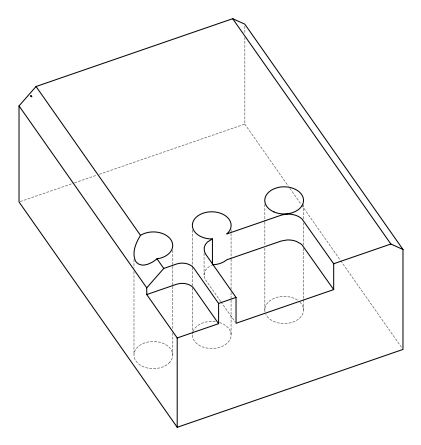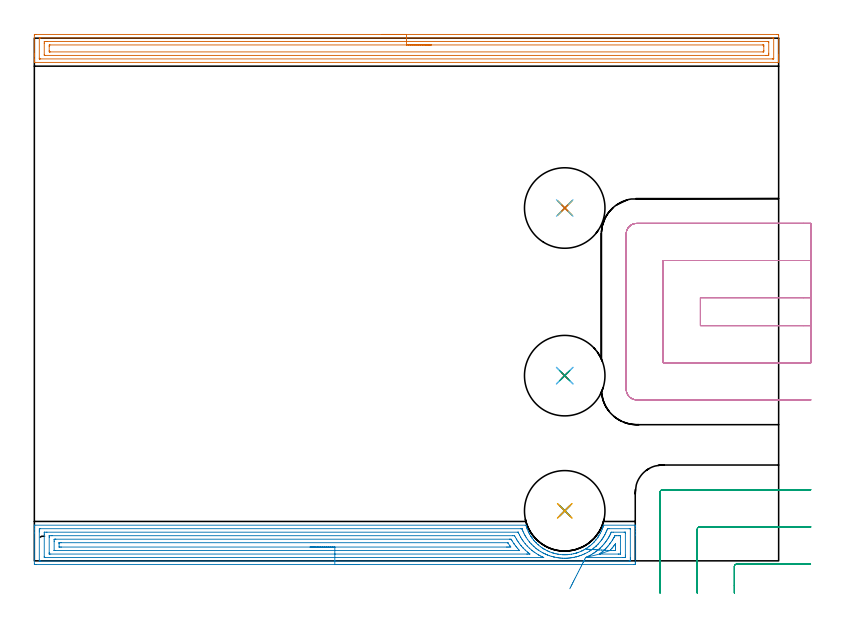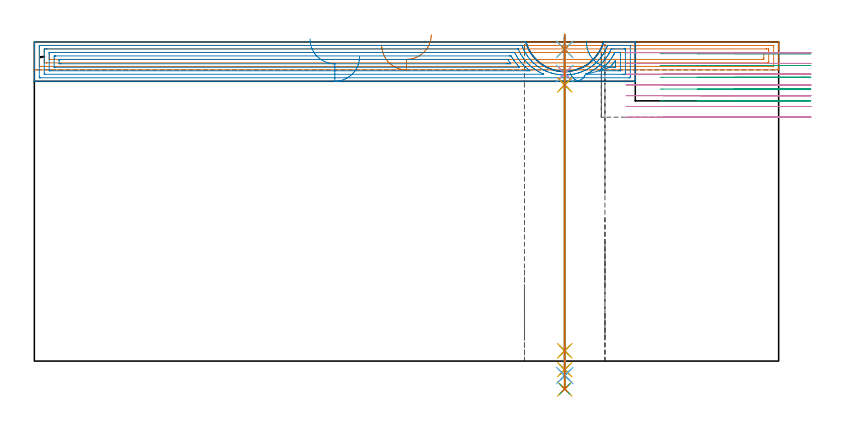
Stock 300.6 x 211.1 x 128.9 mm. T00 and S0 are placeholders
(PLAN: 19 operations, 14 tool changes, 38.6 min)
(1 AREA_MILL | FG_CHAMFER_SURFACE | UGT0205_001 | 9.9 min | 19193 mm3)
(2 AREA_MILL_1 | FG_CHAMFER_SURFACE_1 | UGT0205_001 | 11.41 min | 31561 mm3)
(3 MILL_CORNER_NOTCH_RECTANGULAR | CORNER_NOTCH_RECTANGULAR | UGT0201_094 | Follow Part, ap 5, ae 75% | 2.49 min | 51787 mm3)
(4 MILL_OPEN_POCKET | POCKET_OPEN | UGT0201_094 | Follow Part, ap 5, ae 75% | 9.28 min | 196059 mm3)
(5 SPOT_DRILL | STEP1HOLE | NXT0321_9005460120000 | 0.05 min | 183 mm3)
(6 SPOT_DRILL_1 | STEP1HOLE_1 | NXT0321_9005460120000 | 0.05 min | 191 mm3)
(7 SPOT_DRILL_2 | STEP1HOLE_2 | NXT0321_9005460120000 | 0.05 min | 188 mm3)
(8 DRILL_BLIND_HOLE_INTO_CENTER | STEP1HOLE | NXT0301_056 | 0.06 min | 543 mm3)
(9 GUN_DRILL_THROUGH_HOLE | STEP1HOLE | UGT0307_005 | 0.6 min | 6313 mm3)
(10 SPADE_DRILL_TO_ENLARGE_THROUGH_HOLE | STEP1HOLE | UGT0306_010 | 0.55 min | 31300 mm3)
(11 DRILL_TO_ENLARGE_THROUGH_HOLE | STEP1HOLE | UGT0301_001 | 0.57 min | 67219 mm3)
(12 DRILL_BLIND_HOLE_INTO_CENTER_1 | STEP1HOLE_1 | NXT0301_056 | 0.06 min | 543 mm3)
(13 GUN_DRILL_THROUGH_HOLE_1 | STEP1HOLE_1 | UGT0307_005 | 0.6 min | 6310 mm3)
(14 SPADE_DRILL_TO_ENLARGE_THROUGH_HOLE_1 | STEP1HOLE_1 | UGT0306_010 | 0.55 min | 31431 mm3)
(15 DRILL_TO_ENLARGE_THROUGH_HOLE_1 | STEP1HOLE_1 | UGT0301_001 | 0.57 min | 68022 mm3)
(16 DRILL_BLIND_HOLE_INTO_CENTER_2 | STEP1HOLE_2 | NXT0301_056 | 0.06 min | 553 mm3)
(17 GUN_DRILL_THROUGH_HOLE_2 | STEP1HOLE_2 | UGT0307_005 | 0.6 min | 6318 mm3)
(18 SPADE_DRILL_TO_ENLARGE_THROUGH_HOLE_2 | STEP1HOLE_2 | UGT0306_010 | 0.55 min | 31423 mm3)
(19 DRILL_TO_ENLARGE_THROUGH_HOLE_2 | STEP1HOLE_2 | UGT0301_001 | 0.57 min | 68427 mm3)
(TOOL UGT0205_001 | Chamfer Mill 20 x 3 x 45 deg. | D20 FL50 Z2)
(TOOL UGT0201_094 | End mill 20 mm | D20 FL38 Z4)
(TOOL NXT0321_9005460120000 | NC Spot Drill, 142deg, 12mm, Carbide, Uncoated | D12 PA142 FL30 Z2)
(TOOL NXT0301_056 | Carbide Drill 8.5mm [860.1-0850-026A1-MM 2214] | D8.5 PA140 FL47 Z2)
(TOOL UGT0307_005 | Gun Drill 8.3 mm | D8.3 PA130 FL24 Z1)
(TOOL UGT0306_010 | Spade Drill 19.5mm | D19.5 PA132 FL10 Z2)
(TOOL UGT0301_001 | Twist Drill 32.5 mm | D32.5 PA118 FL185 Z2)
(OP 1 AREA_MILL)
G17 G21 G94 G90
T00 M6
G54
G17 G0 G90 X140.3 Y212.6 S1061 M3
G43 Z138.9 H0
Z127.6
G94 G1 X140.338 Z126.728 F250.
X140.452 Z125.864
X140.641 Z125.012
X140.903 Z124.18
X141.237 Z123.374
X141.64 Z122.6
X142.108 Z121.864
X142.64 Z121.172
X143.229 Z120.529
X143.872 Z119.94
X144.564 Z119.409
X145.3 Z118.94
X146.074 Z118.537
X146.88 Z118.203
X147.712 Z117.941
X148.564 Z117.752
X149.428 Z117.638
X150.3 Z117.6
X299.978 Y212.599 Z117.601
X300.37 Y212.596 Z117.602
X300.59 Y212.592 Z117.605
X300.6 Y212.212 Z117.986
Y204.319 Z125.875
Y203.785 Z126.412
Y203.442 Z126.754
Y202.908 Z127.288
Y202.565 Z127.63
Y201.879 Z128.32
Y201.604 Z128.596
X300.597 Y201.45 Z128.743
X300.59 Y201.302 Z128.888
X300.425 Y201.3 Z128.9
X0.175
X0.01 Y201.302 Z128.889
X0.003 Y201.45 Z128.743
X0. Y201.604 Z128.596
Y201.879 Z128.32
Y202.565 Z127.63
Y203.785 Z126.412
Y204.319 Z125.875
Y204.929 Z125.266
Y212.212 Z117.986
X0.003 Y212.482 Z117.716
X0.01 Y212.592 Z117.606
X0.123 Y212.599 Z117.599
X0.622 Y212.6 Z117.6
X150.3
Y211.186 Z119.014
X298.191
X298.344 Y211.185 Z119.015
X298.547 Y211.181 Z119.019
X298.59 Y211.179 Z119.021
X298.595 Y211.15 Z119.05
X298.597 Y211.117 Z119.083
X298.6 Y210.934 Z119.266
X298.599 Y202.907 Z127.293
X298.595 Y202.801 Z127.399
X298.59 Y202.731 Z127.469
X298.579 Y202.721 Z127.479
X298.561 Y202.719 Z127.481
X298.191 Y202.715 Z127.485
X298.039 Y202.714 Z127.486
X2.409
X2.256 Y202.715 Z127.485
X2.053 Y202.719 Z127.481
X2.01 Y202.721 Z127.479
X2.005 Y202.75 Z127.45
X2.003 Y202.783 Z127.417
X2. Y202.966 Z127.234
X2.001 Y210.993 Z119.207
X2.005 Y211.099 Z119.101
X2.01 Y211.169 Z119.031
X2.021 Y211.179 Z119.021
X2.039 Y211.181 Z119.019
X2.409 Y211.185 Z119.015
X2.561 Y211.186 Z119.014
X150.3
Y209.772 Z120.428
X296.21 Y209.771 Z120.429
X296.404 Y209.769 Z120.431
X296.589 Y209.765 Z120.435
X296.595 Y209.581 Z120.619
X296.599 Y209.389 Z120.811
X296.6 Y205.004 Z125.196
X296.594 Y204.319 Z125.881
X296.591 Y204.135 Z126.065
X296.404 Y204.133 Z126.067
X295.705 Y204.129 Z126.071
X295.51 Y204.128 Z126.072
X4.39 Y204.129 Z126.071
X4.196 Y204.131 Z126.069
X4.012 Y204.135 Z126.065
X4.005 Y204.319 Z125.881
X4.001 Y204.511 Z125.689
X4. Y208.896 Z121.304
X4.006 Y209.581 Z120.619
X4.009 Y209.764 Z120.436
X4.196 Y209.767 Z120.433
X4.896 Y209.771 Z120.429
X5.09
X150.3 Y209.772 Z120.428
Y208.357 Z121.843
X294.076
X294.457 Y208.356 Z121.844
X294.524 Y208.355 Z121.845
X294.589 Y208.351 Z121.849
X294.593 Y208.255 Z121.945
X294.6 Y207.843 Z122.357
Y206.09 Z124.11
Y206.073 Z124.127
X294.59 Y205.643 Z124.557
X294.579 Y205.549 Z124.651
X294.444 Y205.546 Z124.654
X294.263 Y205.543 Z124.657
X6.524
X6.143 Y205.544 Z124.656
X6.076 Y205.545 Z124.655
X6.011 Y205.549 Z124.651
X6.007 Y205.645 Z124.555
X6. Y206.056 Z124.144
Y207.827 Z122.373
X6.01 Y208.257 Z121.943
X6.021 Y208.351 Z121.849
X6.156 Y208.354 Z121.846
X6.337 Y208.357 Z121.843
X150.3
X151.172 Z121.881
X152.036 Z121.995
X152.888 Z122.183
X153.72 Z122.446
X154.526 Z122.78
X155.3 Z123.182
X156.036 Z123.651
X156.728 Z124.182
X157.371 Z124.772
X157.96 Z125.415
X158.492 Z126.107
X158.96 Z126.843
X159.363 Z127.617
X159.697 Z128.423
X159.959 Z129.255
X160.148 Z130.106
X160.262 Z130.971
X160.3 Z131.843
G0 Z138.9
M5
M2
(OP 2 AREA_MILL_1)
G17 G21 G94 G90
T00 M6
G54
G17 G0 G90 X131.35 Y-1.5 S1061 M3
G43 Z138.9 H0
Z123.
G94 G1 X131.312 Z122.128 F250.
X131.198 Z121.264
X131.009 Z120.412
X130.747 Z119.58
X130.413 Z118.774
X130.01 Z118.
X129.542 Z117.264
X129.01 Z116.572
X128.421 Z115.929
X127.778 Z115.34
X127.086 Z114.808
X126.35 Z114.34
X125.576 Z113.937
X124.77 Z113.603
X123.938 Z113.341
X123.086 Z113.152
X122.222 Z113.038
X121.35 Z113.
X0.63
X0.194 Y-1.496 Z113.002
X0.01 Y-1.492 Z113.006
X0. Y-1.305 Z113.193
Y11.3 Z125.794
Y12.702 Z127.198
Y13.063 Z127.558
Y13.785 Z128.285
Y14.027 Z128.527
X0.006 Y14.394 Z128.885
X0.008 Y14.397 Z128.888
X0.183 Y14.4 Z128.9
X198.253
X198.521 Y14.396 Z128.89
X198.574 Y14.24 Z128.737
X198.7 Y13.845 Z128.344
X198.762 Y13.653 Z128.151
X198.972 Y13.063 Z127.556
X199.028 Y12.901 Z127.399
X199.089 Y12.729 Z127.228
X199.451 Y11.899 Z126.396
X199.526 Y11.74 Z126.236
X199.569 Y11.649 Z126.147
X199.659 Y11.458 Z125.957
X199.729 Y11.321 Z125.821
X199.882 Y11.021 Z125.52
X199.982 Y10.837 Z125.336
X200.392 Y10.144 Z124.642
X200.499 Y9.977 Z124.473
X200.629 Y9.771 Z124.271
X200.638 Y9.758 Z124.258
X200.787 Y9.536 Z124.032
X200.876 Y9.403 Z123.902
X200.936 Y9.319 Z123.819
X200.974 Y9.266 Z123.765
X201.106 Y9.095 Z123.592
X201.646 Y8.389 Z122.888
X201.769 Y8.236 Z122.735
X202.128 Y7.83 Z122.328
X202.419 Y7.513 Z122.01
X202.539 Y7.386 Z121.883
X202.594 Y7.332 Z121.828
X202.663 Y7.262 Z121.759
X203.321 Y6.635 Z121.133
X203.557 Y6.427 Z120.926
X204.38 Y5.757 Z120.256
X204.45 Y5.704 Z120.203
X204.894 Y5.388 Z119.885
X205.277 Y5.127 Z119.623
X205.344 Y5.082 Z119.578
X205.657 Y4.881 Z119.378
X205.854 Y4.763 Z119.26
X205.945 Y4.708 Z119.205
X206.237 Y4.541 Z119.04
X207.131 Y4.073 Z118.57
X207.482 Y3.91 Z118.41
X207.642 Y3.838 Z118.334
X207.648 Y3.835 Z118.332
X207.986 Y3.692 Z118.191
X208.024 Y3.676 Z118.176
X208.918 Y3.345 Z117.841
X208.984 Y3.323 Z117.819
X209.431 Y3.175 Z117.67
X209.573 Y3.126 Z117.624
X209.774 Y3.07 Z117.568
X209.811 Y3.06 Z117.557
X210.705 Y2.842 Z117.339
X211.257 Y2.737 Z117.234
X211.598 Y2.673 Z117.167
X211.666 Y2.664 Z117.156
X212.492 Y2.549 Z117.047
X212.503 Y2.548
X212.561 Y2.544 Z117.041
X213.386 Y2.479 Z116.976
X213.455 Y2.477 Z116.972
X213.832 Y2.46 Z116.957
X214.279 Y2.454 Z116.953
X214.726 Y2.462 Z116.962
X215.173 Y2.488 Z116.984
X215.243 Y2.495 Z116.988
X215.411 Y2.51 Z117.005
X216.066 Y2.57 Z117.063
X216.137 Y2.581 Z117.072
X216.96 Y2.696 Z117.194
X217.853 Y2.879 Z117.375
X218.747 Y3.102 Z117.601
X218.827 Y3.125 Z117.624
X219.051 Y3.2 Z117.7
X219.267 Y3.275 Z117.771
X219.392 Y3.315 Z117.814
X219.536 Y3.364 Z117.863
X219.64 Y3.4 Z117.897
X220.534 Y3.746 Z118.245
X221.123 Y4.003 Z118.501
X221.159 Y4.02 Z118.519
X221.428 Y4.151 Z118.648
X221.876 Y4.383 Z118.881
X222.321 Y4.628 Z119.128
X222.742 Y4.88 Z119.379
X222.844 Y4.946 Z119.445
X223.215 Y5.187 Z119.686
X223.962 Y5.715 Z120.215
X224.02 Y5.757 Z120.256
X224.108 Y5.824 Z120.321
X224.185 Y5.888 Z120.383
X224.335 Y6.009 Z120.504
X224.558 Y6.189 Z120.686
X225.002 Y6.562 Z121.061
X225.04 Y6.597 Z121.095
X225.083 Y6.635 Z121.134
X225.493 Y7.023 Z121.522
X225.805 Y7.332 Z121.829
X225.895 Y7.42 Z121.918
X225.981 Y7.512 Z122.011
X226.097 Y7.643 Z122.143
X226.21 Y7.773 Z122.269
X226.601 Y8.213 Z122.713
X226.756 Y8.389 Z122.888
X226.789 Y8.43 Z122.928
X227.422 Y9.266 Z123.765
X227.614 Y9.536 Z124.032
X227.682 Y9.632 Z124.13
X227.761 Y9.755 Z124.255
X227.899 Y9.977 Z124.472
X228.004 Y10.145 Z124.641
X228.518 Y11.021 Z125.52
X228.576 Y11.127 Z125.626
X228.945 Y11.898 Z126.397
X229.324 Y12.775 Z127.275
X229.47 Y13.143 Z127.64
X229.551 Y13.383 Z127.883
X229.611 Y13.563 Z128.063
X229.641 Y13.653 Z128.151
X229.684 Y13.79 Z128.287
X229.816 Y14.208 Z128.707
X229.879 Y14.394 Z128.892
X229.998 Y14.4 Z128.9
X242.517
X242.692 Y14.397 Z128.888
X242.694 Y14.394 Z128.885
X242.7 Y14.027 Z128.527
Y13.785 Z128.285
Y13.063 Z127.558
Y11.82 Z126.317
Y10.418 Z124.913
Y-0.784 Z113.713
X242.697 Y-1.045 Z113.453
X242.69 Y-1.492 Z113.006
X242.527 Y-1.496 Z113.002
X242.07 Y-1.5 Z113.
X121.35
Y-0.086 Z114.414
X2.419 Y-0.085 Z114.415
X2.339
X2.035 Y-0.079 Z114.421
X2.009 Y-0.076 Z114.424
X2.005 Y-0.052 Z114.448
X2.002 Y-0.017 Z114.483
X2.001 Y0.017 Z114.517
X2. Y0.25 Z114.75
Y11.712 Z126.212
X2.002 Y12.181 Z126.681
X2.006 Y12.588 Z127.088
X2.021 Y12.979 Z127.479
X2.419 Y12.985 Z127.485
X2.498
X196.465
X196.544
X196.896 Y12.979 Z127.479
X196.931 Y12.971 Z127.471
X196.952 Y12.924 Z127.424
X196.978 Y12.862 Z127.362
X197.001 Y12.802 Z127.302
X197.151 Y12.386 Z126.886
X197.237 Y12.181 Z126.681
X197.359 Y11.899 Z126.399
X197.635 Y11.3 Z125.8
X197.876 Y10.789 Z125.289
X198.077 Y10.418 Z124.918
X198.253 Y10.101 Z124.601
X198.596 Y9.536 Z124.036
X199.147 Y8.688 Z123.188
X199.171 Y8.654 Z123.154
X199.233 Y8.57 Z123.07
X199.852 Y7.773 Z122.273
X200.041 Y7.536 Z122.036
X200.616 Y6.891 Z121.391
X200.936 Y6.551 Z121.051
X201.491 Y6.009 Z120.509
X201.665 Y5.846 Z120.346
X201.83 Y5.697 Z120.197
X202.509 Y5.127 Z119.627
X202.724 Y4.952 Z119.452
X202.886 Y4.827 Z119.327
X203.463 Y4.399 Z118.899
X203.688 Y4.246 Z118.746
X204.513 Y3.721 Z118.221
X205.136 Y3.364 Z117.864
X205.407 Y3.217 Z117.717
X205.725 Y3.05 Z117.55
X206.301 Y2.769 Z117.269
X206.419 Y2.714 Z117.214
X206.5 Y2.678 Z117.178
X206.958 Y2.482 Z116.982
X207.195 Y2.389 Z116.889
X207.35 Y2.329 Z116.829
X208.089 Y2.064 Z116.564
X208.735 Y1.846 Z116.346
X208.984 Y1.772 Z116.272
X209.06 Y1.751 Z116.251
X209.657 Y1.601 Z116.101
X209.878 Y1.547 Z116.047
X209.948 Y1.531 Z116.031
X210.772 Y1.369 Z115.869
X211.063 Y1.314 Z115.814
X211.666 Y1.227 Z115.727
X212.106 Y1.167 Z115.667
X212.561 Y1.127 Z115.627
X213.083 Y1.085 Z115.585
X213.455 Y1.065 Z115.565
X214.014 Y1.049 Z115.549
X214.349 Y1.047 Z115.547
X214.897 Y1.06 Z115.56
X215.243 Y1.079 Z115.579
X215.733 Y1.118 Z115.618
X216.137 Y1.154 Z115.654
X216.544 Y1.199 Z115.699
X217.032 Y1.268 Z115.768
X217.325 Y1.312 Z115.812
X217.926 Y1.425 Z115.925
X218.074 Y1.455 Z115.955
X218.745 Y1.601 Z116.101
X218.812 Y1.617 Z116.117
X218.831 Y1.622 Z116.122
X219.599 Y1.828 Z116.328
X219.714 Y1.863 Z116.363
X220.182 Y2.021 Z116.521
X220.608 Y2.169 Z116.669
X220.839 Y2.255 Z116.755
X221.503 Y2.509 Z117.009
X222.1 Y2.775 Z117.275
X222.397 Y2.913 Z117.413
X223.304 Y3.376 Z117.876
X224.185 Y3.906 Z118.406
X224.394 Y4.04 Z118.54
X224.705 Y4.246 Z118.746
X224.925 Y4.398 Z118.898
X225.08 Y4.508 Z119.008
X225.441 Y4.771 Z119.271
X225.902 Y5.127 Z119.627
X225.974 Y5.185 Z119.685
X226.345 Y5.494 Z119.994
X226.868 Y5.961 Z120.461
X226.893 Y5.985 Z120.485
X226.918 Y6.009 Z120.509
X227.338 Y6.427 Z120.927
X227.762 Y6.86 Z121.36
X227.777 Y6.876 Z121.376
X227.791 Y6.891 Z121.391
X228.19 Y7.35 Z121.85
X228.555 Y7.773 Z122.273
X228.601 Y7.828 Z122.328
X228.656 Y7.9 Z122.4
X228.982 Y8.333 Z122.833
X229.22 Y8.654 Z123.154
X229.357 Y8.846 Z123.346
X229.551 Y9.126 Z123.626
X229.71 Y9.379 Z123.879
X229.806 Y9.536 Z124.036
X230.043 Y9.933 Z124.433
X230.328 Y10.418 Z124.918
X230.37 Y10.491 Z124.991
X230.445 Y10.627 Z125.127
X230.664 Y11.083 Z125.583
X230.765 Y11.3 Z125.8
X230.942 Y11.691 Z126.191
X231.157 Y12.181 Z126.681
X231.211 Y12.308 Z126.808
X231.339 Y12.62 Z127.12
X231.464 Y12.94 Z127.44
X231.479 Y12.976 Z127.476
X231.521 Y12.979 Z127.479
X231.622 Y12.982 Z127.482
X231.825 Y12.985 Z127.485
X232.233 Y12.986 Z127.486
X240.281 Y12.985 Z127.485
X240.361
X240.664 Y12.979 Z127.479
X240.691 Y12.976 Z127.476
X240.695 Y12.952 Z127.452
X240.698 Y12.917 Z127.417
X240.699 Y12.883 Z127.383
X240.7 Y12.65 Z127.15
Y1.188 Z115.688
X240.698 Y0.719 Z115.219
X240.694 Y0.312 Z114.812
X240.68 Y-0.079 Z114.421
X240.281 Y-0.085 Z114.415
X240.203
X121.35 Y-0.086 Z114.414
Y1.328 Z115.828
X4.483 Y1.329 Z115.829
X4.207 Y1.33 Z115.83
X4.115 Y1.332 Z115.832
X4.044 Y1.335 Z115.835
X4.01 Y1.343 Z115.843
X4.007 Y1.397 Z115.897
X4.003 Y1.601 Z116.101
X4. Y1.804 Z116.304
Y10.622 Z125.122
X4.002 Y11.3 Z125.8
X4.004 Y11.499 Z125.999
X4.01 Y11.565 Z126.065
X4.07 Y11.567 Z126.067
X4.207 Y11.569 Z126.069
X4.826 Y11.571 Z126.071
X5.101 Y11.572 Z126.072
X195.295 Y11.571 Z126.071
X195.357 Y11.57 Z126.07
X195.387 Y11.568 Z126.068
X195.397 Y11.565 Z126.065
X195.406 Y11.552 Z126.052
X195.494 Y11.375 Z125.875
X195.57 Y11.206 Z125.706
X195.95 Y10.418 Z124.918
X196.353 Y9.646 Z124.146
X196.417 Y9.536 Z124.036
X196.465 Y9.455 Z123.955
X196.774 Y8.953 Z123.453
X196.968 Y8.654 Z123.154
X197.359 Y8.064 Z122.564
X197.577 Y7.773 Z122.273
X198.238 Y6.905 Z121.405
X198.253 Y6.887 Z121.387
X199.039 Y6.009 Z120.509
X199.147 Y5.893 Z120.393
X199.927 Y5.127 Z119.627
X200.041 Y5.02 Z119.52
X200.92 Y4.261 Z118.761
X200.936 Y4.248 Z118.748
X201.435 Y3.854 Z118.354
X201.83 Y3.563 Z118.063
X202.113 Y3.364 Z117.864
X202.724 Y2.961 Z117.461
X203.491 Y2.482 Z116.982
X203.618 Y2.407 Z116.907
X203.8 Y2.303 Z116.803
X204.513 Y1.932 Z116.432
X205.178 Y1.601 Z116.101
X205.407 Y1.494 Z115.994
X205.607 Y1.403 Z115.903
X205.667 Y1.372 Z115.872
X205.735 Y1.335 Z115.835
X205.679 Y1.332 Z115.832
X205.512 Y1.33 Z115.83
X205.407 Y1.329 Z115.829
X121.35 Y1.328 Z115.828
Y2.743 Z117.243
X6.625
X6.141 Y2.745 Z117.245
X6.033 Y2.748 Z117.248
X6.016 Y2.749 Z117.249
X6.01 Y2.763 Z117.263
X6.005 Y2.816 Z117.316
X6.002 Y2.925 Z117.425
X6. Y3.36 Z117.86
Y9.532 Z124.032
X6.003 Y9.975 Z124.475
X6.006 Y10.084 Z124.584
X6.01 Y10.137 Z124.637
X6.02 Y10.151 Z124.651
X6.05 Y10.152 Z124.652
X6.262 Y10.155 Z124.655
X6.89 Y10.157 Z124.657
X7.154
X193.152
X193.782 Y10.156 Z124.656
X193.872 Y10.154 Z124.654
X193.925 Y10.15 Z124.65
X193.949 Y10.146 Z124.646
X193.97 Y10.109 Z124.609
X194.281 Y9.536 Z124.036
X194.676 Y8.817 Z123.317
X194.772 Y8.654 Z123.154
X194.909 Y8.425 Z122.925
X195.341 Y7.773 Z122.273
X195.57 Y7.433 Z121.933
X195.98 Y6.891 Z121.391
X196.465 Y6.262 Z120.762
X196.681 Y6.009 Z120.509
X197.359 Y5.24 Z119.74
X197.467 Y5.127 Z119.627
X198.253 Y4.349 Z118.849
X198.365 Y4.246 Z118.746
X199.147 Y3.563 Z118.063
X199.385 Y3.364 Z117.864
X200.082 Y2.798 Z117.298
X200.136 Y2.75 Z117.25
X200.041 Y2.748 Z117.248
X199.775 Y2.745 Z117.245
X199.147 Y2.743 Z117.243
X198.883
X121.35
Y4.157 Z118.657
X8.588
X8.408 Y4.159 Z118.659
X8.049 Y4.164 Z118.664
X8.008 Y4.17 Z118.67
X8.006 Y4.177 Z118.677
X8.003 Y4.201 Z118.701
X8.001 Y4.246 Z118.746
X8. Y7.773 Z122.273
X8.002 Y8.44 Z122.94
X8.007 Y8.654 Z123.154
X8.01 Y8.731 Z123.231
X8.318 Y8.739 Z123.239
X8.498 Y8.742 Z123.242
X8.588 Y8.743 Z123.243
X8.678
X191.993
X192.083 Y8.742 Z123.242
X192.263 Y8.738 Z123.238
X192.563 Y8.729 Z123.229
X192.608 Y8.654 Z123.154
X192.888 Y8.179 Z122.679
X193.142 Y7.773 Z122.273
X193.581 Y7.089 Z121.589
X193.714 Y6.891 Z121.391
X193.782 Y6.792 Z121.292
X194.38 Y6.009 Z120.509
X194.676 Y5.629 Z120.129
X195.104 Y5.127 Z119.627
X195.57 Y4.597 Z119.097
X195.895 Y4.246 Z118.746
X195.937 Y4.2 Z118.7
X195.961 Y4.171 Z118.671
X195.966 Y4.164 Z118.664
X195.93 Y4.162 Z118.662
X195.75 Y4.158 Z118.658
X195.66 Y4.157 Z118.657
X195.57
X121.35
Y5.571 Z120.071
X10.911
X10.467 Y5.572 Z120.072
X10.013 Y5.574 Z120.074
X10.01 Y5.577 Z120.077
X10.003 Y5.585 Z120.085
X10. Y6.891 Z121.391
X10.001 Y7.121 Z121.621
X10.003 Y7.236 Z121.736
X10.006 Y7.293 Z121.793
X10.009 Y7.317 Z121.817
X10.028 Y7.323 Z121.823
X10.467 Y7.326 Z121.826
X10.917 Y7.328 Z121.828
X191.099
X191.163 Y7.327 Z121.827
X191.201 Y7.325 Z121.825
X191.217 Y7.322 Z121.822
X191.232 Y7.302 Z121.802
X191.346 Y7.134 Z121.634
X191.993 Y6.161 Z120.661
X192.105 Y6.009 Z120.509
X192.422 Y5.587 Z120.087
X191.993 Y5.578 Z120.078
X191.541 Y5.573 Z120.073
X191.099 Y5.572 Z120.072
X190.649 Y5.571 Z120.071
X121.35
X120.478 Z120.109
X119.614 Z120.223
X118.762 Z120.412
X117.93 Z120.674
X117.124 Z121.008
X116.35 Z121.411
X115.614 Z121.88
X114.922 Z122.411
X114.279 Z123.
X113.69 Z123.643
X113.158 Z124.335
X112.69 Z125.071
X112.287 Z125.845
X111.953 Z126.651
X111.691 Z127.483
X111.502 Z128.335
X111.388 Z129.2
X111.35 Z130.071
G0 Z138.9
X216.253 Y-11.256
Z116.643
G1 X216.528 Y-10.713 Z116.017
X216.827 Y-10.124 Z115.448
X217.148 Y-9.493 Z114.938
X217.487 Y-8.825 Z114.491
X217.843 Y-8.124 Z114.112
X218.212 Y-7.397 Z113.802
X218.592 Y-6.648 Z113.565
X218.98 Y-5.884 Z113.402
X219.373 Y-5.11 Z113.314
X219.767 Y-4.332 Z113.302
X220.161 Y-3.556 Z113.367
X220.551 Y-2.788 Z113.507
X220.934 Y-2.034 Z113.721
X221.306 Y-1.3 Z114.008
X221.667 Y-0.59 Z114.366
X222.011 Y0.088 Z114.792
X222.338 Y0.732 Z115.283
X222.644 Y1.334 Z115.834
X222.646 Y1.339 Z115.839
X222.656 Y1.345 Z115.845
X223.232 Y1.601 Z116.101
X223.272 Y1.619 Z116.119
X223.291 Y1.628 Z116.128
X223.863 Y1.918 Z116.418
X224.185 Y2.084 Z116.584
X224.448 Y2.224 Z116.724
X224.907 Y2.482 Z116.982
X225.016 Y2.545 Z117.045
X225.08 Y2.584 Z117.084
X225.567 Y2.883 Z117.383
X225.974 Y3.146 Z117.646
X226.105 Y3.235 Z117.735
X226.292 Y3.364 Z117.864
X226.626 Y3.603 Z118.103
X226.868 Y3.779 Z118.279
X227.134 Y3.984 Z118.484
X227.465 Y4.246 Z118.746
X227.628 Y4.379 Z118.879
X227.762 Y4.492 Z118.992
X228.103 Y4.792 Z119.292
X228.479 Y5.127 Z119.627
X228.57 Y5.212 Z119.712
X228.656 Y5.295 Z119.795
X229.015 Y5.656 Z120.156
X229.36 Y6.009 Z120.509
X229.452 Y6.107 Z120.607
X229.551 Y6.215 Z120.715
X229.868 Y6.578 Z121.078
X230.138 Y6.891 Z121.391
X230.276 Y7.057 Z121.557
X230.445 Y7.268 Z121.768
X230.664 Y7.557 Z122.057
X230.825 Y7.773 Z122.273
X231.039 Y8.068 Z122.568
X231.339 Y8.491 Z122.991
X231.404 Y8.59 Z123.09
X231.444 Y8.654 Z123.154
X231.74 Y9.141 Z123.641
X231.976 Y9.536 Z124.036
X232.071 Y9.696 Z124.196
X232.233 Y9.978 Z124.478
X232.383 Y10.27 Z124.77
X232.456 Y10.418 Z124.918
X232.669 Y10.87 Z125.37
X232.869 Y11.3 Z125.8
X232.951 Y11.474 Z125.974
X232.997 Y11.565 Z126.065
X233.128 Y11.566 Z126.066
X233.747 Y11.571 Z126.071
X238.217
X238.493 Y11.57 Z126.07
X238.585 Y11.568 Z126.068
X238.656 Y11.565 Z126.065
X238.69 Y11.557 Z126.057
X238.693 Y11.503 Z126.003
X238.697 Y11.3 Z125.8
X238.7 Y11.096 Z125.596
Y2.278 Z116.778
X238.698 Y1.601 Z116.101
X238.696 Y1.401 Z115.901
X238.69 Y1.336 Z115.836
X238.63 Y1.333 Z115.833
X238.493 Y1.331 Z115.831
X237.874 Y1.329 Z115.829
X237.599 Y1.328 Z115.828
X222.659 Y1.329 Z115.829
X222.65 Y1.331 Z115.831
X222.644 Y1.334 Z115.834
X228.273 Y2.749 Z117.249
X228.281 Y2.76 Z117.26
X228.308 Y2.786 Z117.286
X228.329 Y2.805 Z117.305
X228.406 Y2.865 Z117.365
X228.656 Y3.062 Z117.562
X228.825 Y3.197 Z117.697
X229.03 Y3.364 Z117.864
X229.311 Y3.6 Z118.1
X229.551 Y3.805 Z118.305
X229.785 Y4.015 Z118.515
X230.036 Y4.246 Z118.746
X230.445 Y4.634 Z119.134
X230.693 Y4.883 Z119.383
X230.93 Y5.127 Z119.627
X231.126 Y5.337 Z119.837
X231.339 Y5.571 Z120.071
X231.545 Y5.806 Z120.306
X231.72 Y6.009 Z120.509
X231.952 Y6.286 Z120.786
X232.233 Y6.634 Z121.134
X232.346 Y6.78 Z121.28
X232.428 Y6.891 Z121.391
X232.721 Y7.291 Z121.791
X233.07 Y7.773 Z122.273
X233.093 Y7.806 Z122.306
X233.128 Y7.856 Z122.356
X233.435 Y8.351 Z122.851
X233.621 Y8.654 Z123.154
X233.77 Y8.903 Z123.403
X234.022 Y9.331 Z123.831
X234.096 Y9.463 Z123.963
X234.134 Y9.536 Z124.036
X234.398 Y10.047 Z124.547
X234.452 Y10.148 Z124.648
X234.601 Y10.151 Z124.651
X234.916 Y10.155 Z124.655
X235.181 Y10.157 Z124.657
X235.81
X236.075
X236.559 Y10.155 Z124.655
X236.667 Y10.152 Z124.652
X236.684 Y10.151 Z124.651
X236.69 Y10.137 Z124.637
X236.694 Y10.084 Z124.584
X236.698 Y9.975 Z124.475
X236.7 Y9.541 Z124.041
Y3.368 Z117.868
X236.698 Y2.925 Z117.425
X236.695 Y2.816 Z117.316
X236.69 Y2.763 Z117.263
X236.684 Y2.749 Z117.249
X236.667 Y2.748 Z117.248
X236.559 Y2.745 Z117.245
X236.075 Y2.743 Z117.243
X235.81
X228.656
X228.39 Y2.745 Z117.245
X228.273 Y2.749 Z117.249
X232.44 Y4.167 Z118.667
X232.444 Y4.174 Z118.674
X232.466 Y4.202 Z118.702
X232.506 Y4.246 Z118.746
X232.802 Y4.567 Z119.067
X233.128 Y4.925 Z119.425
X233.223 Y5.033 Z119.533
X233.304 Y5.127 Z119.627
X233.629 Y5.515 Z120.015
X234.022 Y5.997 Z120.497
X234.031 Y6.009 Z120.509
X234.405 Y6.513 Z121.013
X234.685 Y6.891 Z121.391
X234.688 Y6.892 Z121.392
X234.69 Y6.891 Z121.391
X234.697 Y6.578 Z121.078
X234.7 Y6.222 Z120.722
Y6.009 Z120.509
Y5.127 Z119.627
X234.699 Y4.459 Z118.959
X234.694 Y4.246 Z118.746
X234.69 Y4.169 Z118.669
X234.382 Y4.161 Z118.661
X234.202 Y4.158 Z118.658
X234.112 Y4.157 Z118.657
X232.857 Y4.158 Z118.658
X232.498 Y4.164 Z118.664
X232.44 Y4.167 Z118.667
X231.574 Y4.217 Z118.755
X230.718 Y4.266 Z118.918
X229.88 Y4.314 Z119.155
X229.065 Y4.36 Z119.464
X228.281 Y4.405 Z119.844
X227.533 Y4.448 Z120.29
X226.826 Y4.489 Z120.8
X226.167 Y4.526 Z121.37
X225.559 Y4.561 Z121.995
X225.008 Y4.593 Z122.671
X224.518 Y4.621 Z123.392
X224.093 Y4.645 Z124.153
X223.736 Y4.666 Z124.949
X223.449 Y4.682 Z125.773
X223.235 Y4.694 Z126.618
X223.095 Y4.702 Z127.479
X223.031 Y4.706 Z128.349
X223.043 Y4.705 Z129.222
G0 Z138.9
M5
M2
(OP 3 MILL_CORNER_NOTCH_RECTANGULAR)
G17 G21 G94 G90
T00 M6
G54
G17 G0 G90 X313.515 Y-1.3 S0 M3
G43 Z138.9 H0
Z124.14
G94 G1 X310.515 F250.
X283.696 F500.
G3 X282.7 Y-2.296 R1.
G1 Y-10.
Y-13. F250.
G0 Z138.9
X313.6 Y13.7
Z124.14
G1 X310.6
X268.696 F500.
G3 X267.7 Y12.704 R1.
G1 Y-10.
Y-13. F250.
G0 Z138.9
X313.6 Y28.7
Z124.14
G1 X310.6
X253.7 F500.
G3 X252.7 Y27.7 R1.
G1 Y-10.
Y-13. F250.
G0 Z138.9
X313.515 Y-1.3
Z119.38
G1 X310.515
X283.696 F500.
G3 X282.7 Y-2.296 R1.
G1 Y-10.
Y-13. F250.
G0 Z138.9
X313.6 Y13.7
Z119.38
G1 X310.6
X268.696 F500.
G3 X267.7 Y12.704 R1.
G1 Y-10.
Y-13. F250.
G0 Z138.9
X313.6 Y28.7
Z119.38
G1 X310.6
X253.7 F500.
G3 X252.7 Y27.7 R1.
G1 Y-10.
Y-13. F250.
G0 Z138.9
X313.515 Y-1.3
Z114.62
G1 X310.515
X283.696 F500.
G3 X282.7 Y-2.296 R1.
G1 Y-10.
Y-13. F250.
G0 Z138.9
X313.6 Y13.7
Z114.62
G1 X310.6
X268.696 F500.
G3 X267.7 Y12.704 R1.
G1 Y-10.
Y-13. F250.
G0 Z138.9
X313.6 Y28.7
Z114.62
G1 X310.6
X253.7 F500.
G3 X252.7 Y27.7 R1.
G1 Y-10.
Y-13. F250.
G0 Z138.9
X313.515 Y-1.3
Z109.86
G1 X310.515
X283.696 F500.
G3 X282.7 Y-2.296 R1.
G1 Y-10.
Y-13. F250.
G0 Z138.9
X313.6 Y13.7
Z109.86
G1 X310.6
X268.696 F500.
G3 X267.7 Y12.704 R1.
G1 Y-10.
Y-13. F250.
G0 Z138.9
X313.6 Y28.7
Z109.86
G1 X310.6
X253.7 F500.
G3 X252.7 Y27.7 R1.
G1 Y-10.
Y-13. F250.
G0 Z138.9
X313.515 Y-1.3
Z105.1
G1 X310.515
X283.696 F500.
G3 X282.7 Y-2.296 R1.
G1 Y-10.
Y-13. F250.
G0 Z138.9
X313.6 Y13.7
Z105.1
G1 X310.6
X268.696 F500.
G3 X267.7 Y12.704 R1.
G1 Y-10.
Y-13. F250.
G0 Z138.9
X313.6 Y28.7
Z105.1
G1 X310.6
X253.7 F500.
G3 X252.7 Y27.7 R1.
G1 Y-10.
Y-13. F250.
G0 Z138.9
M5
M2
(OP 4 MILL_OPEN_POCKET)
G17 G21 G94 G90
T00 M6
G54
G17 G0 G90 X313.6 Y106.3 S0 M3
G43 Z138.9 H0
Z124.557
G94 G1 X310.6 F250.
X269. F500.
Y95.
X310.6
X313.6 F250.
Y121.3
X310.6
X254. F500.
Y80.
X310.6
X313.6 F250.
Y136.3
X310.6
X243.3 F500.
G3 X239. Y132. R4.3
G1 Y69.132
X239.013 Y68.965
G3 X243.3 Y65. R4.3
G1 X310.6
X313.6 F250.
G0 Y106.3 Z120.214
G1 X310.6
X269. F500.
Y95.
X310.6
X313.6 F250.
Y121.3
X310.6
X254. F500.
Y80.
X310.6
X313.6 F250.
Y136.3
X310.6
X243.3 F500.
G3 X239. Y132. R4.3
G1 Y69.132
X239.013 Y68.965
G3 X243.3 Y65. R4.3
G1 X310.6
X313.6 F250.
G0 Y106.3 Z115.871
G1 X310.6
X269. F500.
Y95.
X310.6
X313.6 F250.
Y121.3
X310.6
X254. F500.
Y80.
X310.6
X313.6 F250.
Y136.3
X310.6
X243.3 F500.
G3 X239. Y132. R4.3
G1 Y69.132
X239.013 Y68.965
G3 X243.3 Y65. R4.3
G1 X310.6
X313.6 F250.
G0 Y106.3 Z111.529
G1 X310.6
X269. F500.
Y95.
X310.6
X313.6 F250.
Y121.3
X310.6
X254. F500.
Y80.
X310.6
X313.6 F250.
Y136.3
X310.6
X243.3 F500.
G3 X239. Y132. R4.3
G1 Y69.132
X239.013 Y68.965
G3 X243.3 Y65. R4.3
G1 X310.6
X313.6 F250.
G0 Y106.3 Z107.186
G1 X310.6
X269. F500.
Y95.
X310.6
X313.6 F250.
Y121.3
X310.6
X254. F500.
Y80.
X310.6
X313.6 F250.
Y136.3
X310.6
X243.3 F500.
G3 X239. Y132. R4.3
G1 Y69.132
X239.013 Y68.965
G3 X243.3 Y65. R4.3
G1 X310.6
X313.6 F250.
G0 Y106.3 Z102.843
G1 X310.6
X269. F500.
Y95.
X310.6
X313.6 F250.
Y121.3
X310.6
X254. F500.
Y80.
X310.6
X313.6 F250.
Y136.3
X310.6
X243.3 F500.
G3 X239. Y132. R4.3
G1 Y69.132
X239.013 Y68.965
G3 X243.3 Y65. R4.3
G1 X310.6
X313.6 F250.
G0 Y106.3 Z98.5
G1 X310.6
X269. F500.
Y95.
X310.6
X313.6 F250.
Y121.3
X310.6
X254. F500.
Y80.
X310.6
X313.6 F250.
Y136.3
X310.6
X243.3 F500.
G3 X239. Y132. R4.3
G1 Y69.132
X239.013 Y68.965
G3 X243.3 Y65. R4.3
G1 X310.6
X313.6 F250.
G0 Z138.9
M5
M2
(OP 5 SPOT_DRILL)
G17 G21 G94 G90
T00 M6
G54
G17 G0 G90 X214.2 Y20.2 S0 M3
G43 Z138.9 H0
G94 G81 G98 Z125.9 F250. R131.9
G80
M5
M2
(OP 6 SPOT_DRILL_1)
G17 G21 G94 G90
T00 M6
G54
G17 G0 G90 X214.2 Y74.8 S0 M3
G43 Z138.9 H0
G94 G81 G98 Z125.9 F250. R131.9
G80
M5
M2
(OP 7 SPOT_DRILL_2)
G17 G21 G94 G90
T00 M6
G54
G17 G0 G90 X214.2 Y142.5 S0 M3
G43 Z138.9 H0
G94 G81 G98 Z125.9 F250. R131.9
G80
M5
M2
(OP 8 DRILL_BLIND_HOLE_INTO_CENTER)
G17 G21 G94 G90
T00 M6
G54
G17 G0 G90 X214.2 Y20.2 S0 M3
G43 Z138.9 H1
G94 G81 G98 Z116.15 F250. R130.9
G80
M5
M2
(OP 9 GUN_DRILL_THROUGH_HOLE)
G17 G21 G94 G90
T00 M6
G54
G17 G0 G90 X214.2 Y20.2 M8
G43 Z138.9 H0
Z125.46
S716 M3
G94 G1 Z111.575 F125. M26
G4 X.084
Z4.15 F250.
G4 X.084
Z-3.435 F125.
G4 X.084
M5
M9
G0 Z125.46
Z138.9
M2
(OP 10 SPADE_DRILL_TO_ENLARGE_THROUGH_HOLE)
G17 G21 G94 G90
T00 M6
G54
G17 G0 G90 X214.2 Y20.2 S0 M3
G43 Z138.9 H0
G94 G73 G98 Z-5.841 F250. Q19.249 R130.9
G80
M5
M2
(OP 11 DRILL_TO_ENLARGE_THROUGH_HOLE)
G17 G21 G94 G90
T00 M6
G54
G17 G0 G90 X214.2 Y20.2 S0 M3
G43 Z138.9 H0
G94 G73 G98 Z-11.264 F250. Q28.033 R130.9
G80
M5
M2
(OP 12 DRILL_BLIND_HOLE_INTO_CENTER_1)
G17 G21 G94 G90
T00 M6
G54
G17 G0 G90 X214.2 Y74.8 S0 M3
G43 Z138.9 H1
G94 G81 G98 Z116.15 F250. R130.9
G80
M5
M2
(OP 13 GUN_DRILL_THROUGH_HOLE_1)
G17 G21 G94 G90
T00 M6
G54
G17 G0 G90 X214.2 Y74.8 M8
G43 Z138.9 H0
Z125.46
S716 M3
G94 G1 Z111.575 F125. M26
G4 X.084
Z4.15 F250.
G4 X.084
Z-3.435 F125.
G4 X.084
M5
M9
G0 Z125.46
Z138.9
M2
(OP 14 SPADE_DRILL_TO_ENLARGE_THROUGH_HOLE_1)
G17 G21 G94 G90
T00 M6
G54
G17 G0 G90 X214.2 Y74.8 S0 M3
G43 Z138.9 H0
G94 G73 G98 Z-5.841 F250. Q19.249 R130.9
G80
M5
M2
(OP 15 DRILL_TO_ENLARGE_THROUGH_HOLE_1)
G17 G21 G94 G90
T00 M6
G54
G17 G0 G90 X214.2 Y74.8 S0 M3
G43 Z138.9 H0
G94 G73 G98 Z-11.264 F250. Q28.033 R130.9
G80
M5
M2
(OP 16 DRILL_BLIND_HOLE_INTO_CENTER_2)
G17 G21 G94 G90
T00 M6
G54
G17 G0 G90 X214.2 Y142.5 S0 M3
G43 Z138.9 H1
G94 G81 G98 Z116.15 F250. R130.9
G80
M5
M2
(OP 17 GUN_DRILL_THROUGH_HOLE_2)
G17 G21 G94 G90
T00 M6
G54
G17 G0 G90 X214.2 Y142.5 M8
G43 Z138.9 H0
Z125.46
S716 M3
G94 G1 Z111.575 F125. M26
G4 X.084
Z4.15 F250.
G4 X.084
Z-3.435 F125.
G4 X.084
M5
M9
G0 Z125.46
Z138.9
M2
(OP 18 SPADE_DRILL_TO_ENLARGE_THROUGH_HOLE_2)
G17 G21 G94 G90
T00 M6
G54
G17 G0 G90 X214.2 Y142.5 S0 M3
G43 Z138.9 H0
G94 G73 G98 Z-5.841 F250. Q19.249 R130.9
G80
M5
M2
(OP 19 DRILL_TO_ENLARGE_THROUGH_HOLE_2)
G17 G21 G94 G90
T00 M6
G54
G17 G0 G90 X214.2 Y142.5 S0 M3
G43 Z138.9 H0
G94 G73 G98 Z-11.264 F250. Q28.033 R130.9
G80
M5
M2
